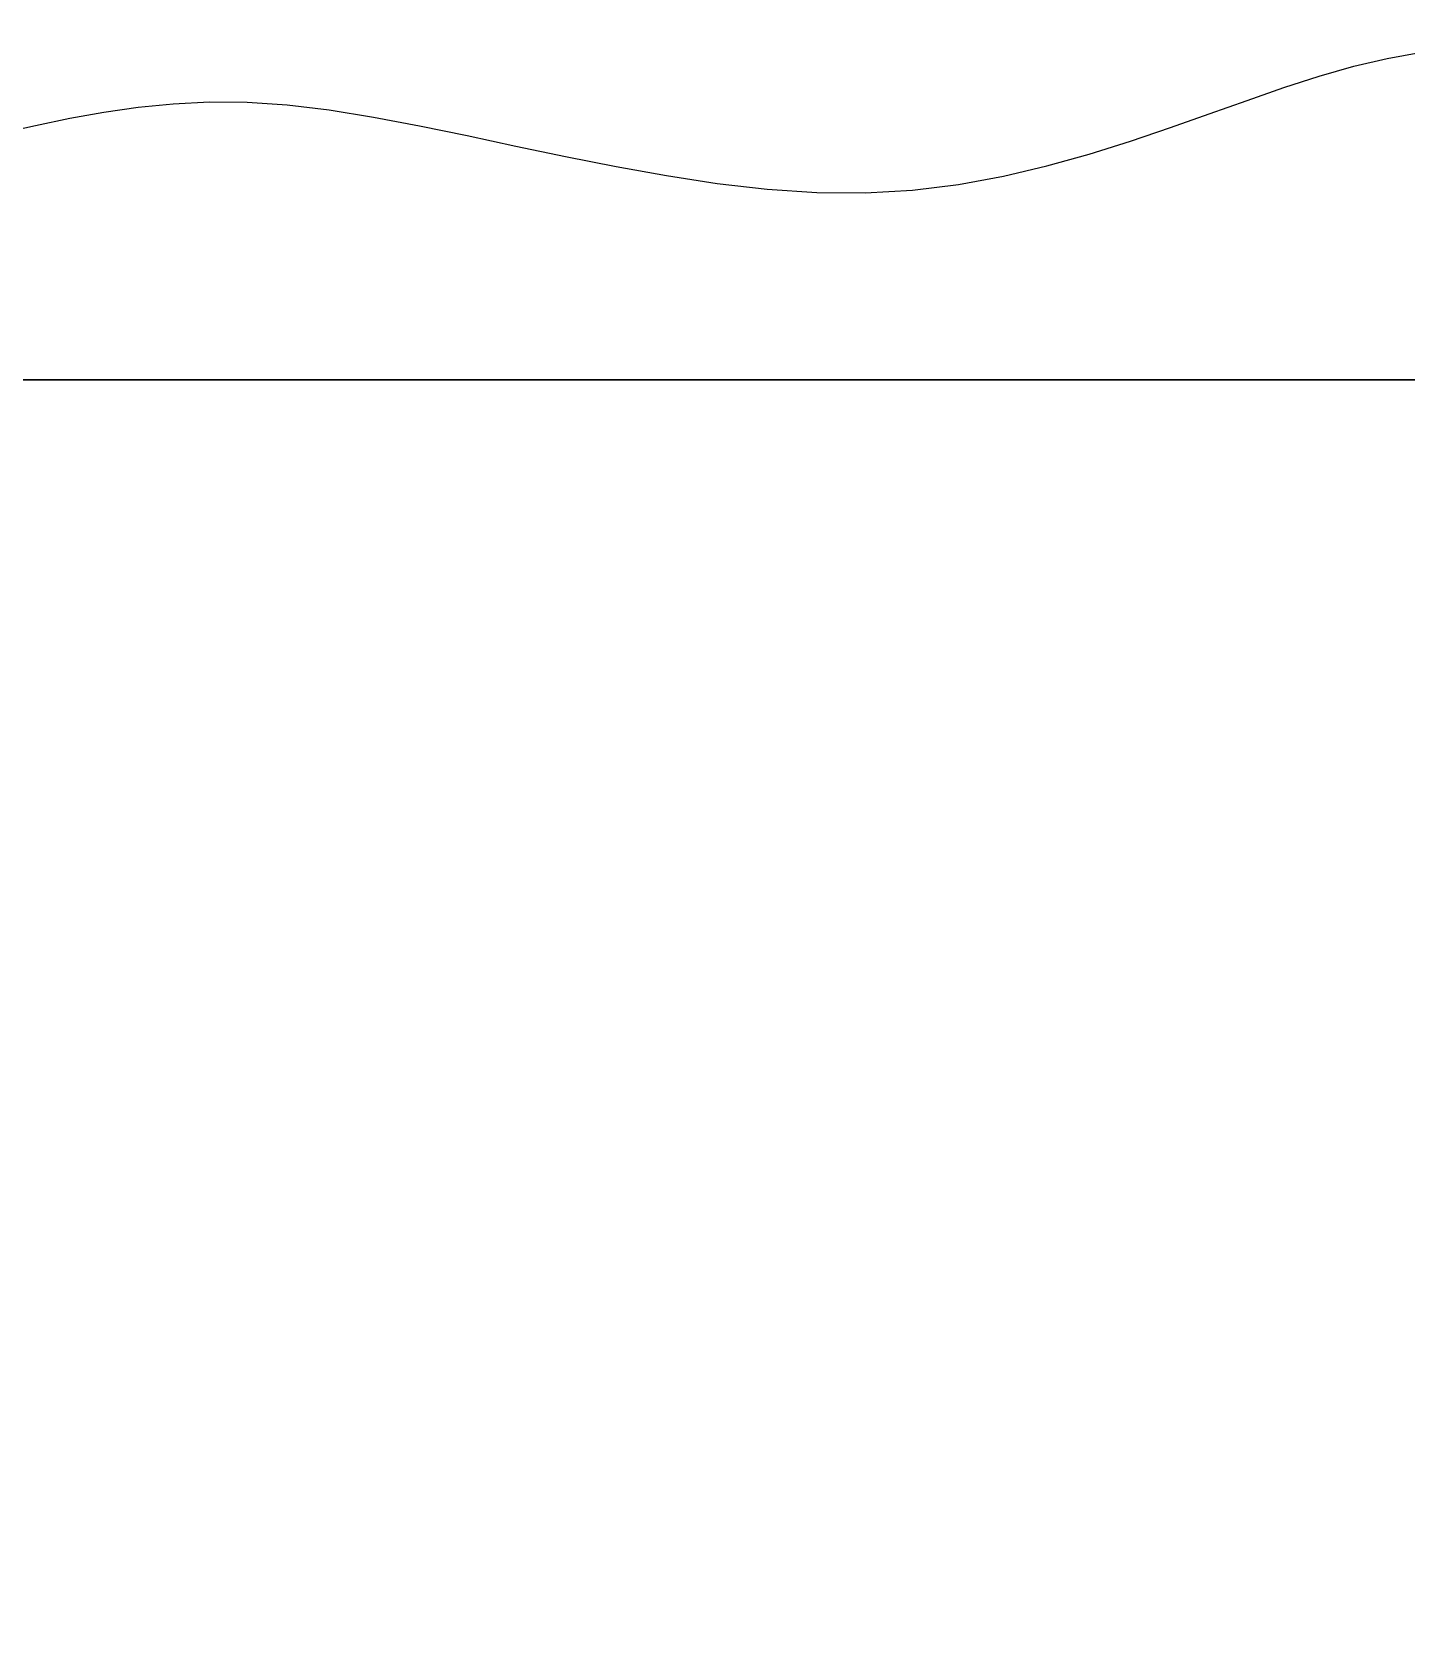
# Model space of a CAD drawing. Extents: x 11992 to 29481, y -6727 to 6811.
# Drawn here: x 24286.5 to 24450.8, y 2645.6 to 2835.7 of the extents above; entities that cross this region are included whole.
import ezdxf

# ---------------------------------------------------------------- set-up
doc = ezdxf.new("R2010")
doc.units = 0
doc.header["$MEASUREMENT"] = 0
doc.layers.get('0').update_dxf_attribs({"color": 8, "linetype": 'CONTINUOUS'})
doc.layers.add('zoylight 5回路', color=4, linetype='CONTINUOUS')

msp = doc.modelspace()

# ---------------------------------------------------------------- linework, layer by layer
for p, q in [((24440.41, 2830.44, -2436.43), (24444.53, 2831.62, -2436.43)), ((24444.53, 2831.62, -2436.43), (24448.54, 2832.56, -2436.43)), ((24448.54, 2832.56, -2436.43), (24452.42, 2833.26, -2436.43)), ((24436.15, 2829.07, -2436.43), (24440.41, 2830.44, -2436.43)), ((24431.77, 2827.54, -2436.43), (24436.15, 2829.07, -2436.43)), ((24291.03, 2825.4, -2436.43), (24295.1, 2826.14, -2436.43)), ((24295.1, 2826.14, -2436.43), (24299.21, 2826.74, -2436.43)), ((24299.21, 2826.74, -2436.43), (24303.4, 2827.15, -2436.43)), ((24303.4, 2827.15, -2436.43), (24307.73, 2827.36, -2436.43)), ((24307.73, 2827.36, -2436.43), (24312.25, 2827.32, -2436.43)), ((24312.25, 2827.32, -2436.43), (24317.01, 2827.01, -2436.43)), ((24317.01, 2827.01, -2436.43), (24322.05, 2826.4, -2436.43)), ((24322.05, 2826.4, -2436.43), (24327.34, 2825.55, -2436.43)), ((24422.61, 2824.29, -2436.43), (24427.26, 2825.93, -2436.43)), ((24427.26, 2825.93, -2436.43), (24431.77, 2827.54, -2436.43)), ((24282.78, 2823.61, -2436.43), (24286.94, 2824.54, -2436.43)), ((24286.94, 2824.54, -2436.43), (24291.03, 2825.4, -2436.43)), ((24327.34, 2825.55, -2436.43), (24332.85, 2824.5, -2436.43)), ((24332.85, 2824.5, -2436.43), (24338.55, 2823.33, -2436.43)), ((24417.83, 2822.66, -2436.43), (24422.61, 2824.29, -2436.43)), ((24338.55, 2823.33, -2436.43), (24344.38, 2822.09, -2436.43)), ((24344.38, 2822.09, -2436.43), (24350.32, 2820.84, -2436.43)), ((24412.91, 2821.12, -2436.43), (24417.83, 2822.66, -2436.43)), ((24350.32, 2820.84, -2436.43), (24356.34, 2819.64, -2436.43)), ((24407.84, 2819.71, -2436.43), (24412.91, 2821.12, -2436.43)), ((24356.34, 2819.64, -2436.43), (24362.38, 2818.55, -2436.43)), ((24362.38, 2818.55, -2436.43), (24368.42, 2817.63, -2436.43)), ((24397.29, 2817.5, -2436.43), (24402.64, 2818.48, -2436.43)), ((24402.64, 2818.48, -2436.43), (24407.84, 2819.71, -2436.43)), ((24368.42, 2817.63, -2436.43), (24374.42, 2816.94, -2436.43)), ((24374.42, 2816.94, -2436.43), (24380.33, 2816.53, -2436.43)), ((24380.33, 2816.53, -2436.43), (24386.13, 2816.48, -2436.43)), ((24386.13, 2816.48, -2436.43), (24391.79, 2816.81, -2436.43)), ((24391.79, 2816.81, -2436.43), (24397.29, 2817.5, -2436.43)), ((24277.03, 2794.16, -2016.64), (24320.73, 2794.16, -2024.63)), ((24286.86, 2794.16, -2229.36), (24284.48, 2794.16, -2228.29)), ((24285.19, 2794.16, -2080.15), (24287.42, 2794.16, -2080.77)), ((24287.67, 2794.16, -2094.53), (24285.47, 2794.16, -2093.98)), ((24288.71, 2794.16, -1532.28), (24286.03, 2794.16, -1531.57)), ((24286.15, 2794.16, -2083.85), (24288.36, 2794.16, -2084.41)), ((24289.24, 2794.16, -2230.41), (24286.86, 2794.16, -2229.36)), ((24287.42, 2794.16, -2080.77), (24289.65, 2794.16, -2081.38)), ((24289.88, 2794.16, -2095.09), (24287.67, 2794.16, -2094.53)), ((24288.36, 2794.16, -2084.41), (24290.58, 2794.16, -2084.97)), ((24291.4, 2794.16, -1532.99), (24288.71, 2794.16, -1532.28)), ((24291.63, 2794.16, -2231.46), (24289.24, 2794.16, -2230.41)), ((24289.65, 2794.16, -2081.38), (24291.89, 2794.16, -2081.99)), ((24292.09, 2794.16, -2095.63), (24289.88, 2794.16, -2095.09)), ((24290.58, 2794.16, -2084.97), (24292.8, 2794.16, -2085.52)), ((24294.11, 2794.16, -1533.68), (24291.4, 2794.16, -1532.99)), ((24294.02, 2794.16, -2232.5), (24291.63, 2794.16, -2231.46)), ((24291.89, 2794.16, -2081.99), (24294.12, 2794.16, -2082.6)), ((24294.29, 2794.16, -2096.18), (24292.09, 2794.16, -2095.63)), ((24292.8, 2794.16, -2085.52), (24295.02, 2794.16, -2086.07)), ((24296.42, 2794.16, -2233.53), (24294.02, 2794.16, -2232.5)), ((24296.83, 2794.16, -1534.37), (24294.11, 2794.16, -1533.68)), ((24294.12, 2794.16, -2082.6), (24296.36, 2794.16, -2083.2)), ((24296.5, 2794.16, -2096.71), (24294.29, 2794.16, -2096.18)), ((24295.02, 2794.16, -2086.07), (24297.24, 2794.16, -2086.62)), ((24296.36, 2794.16, -2083.2), (24298.6, 2794.16, -2083.79)), ((24298.82, 2794.16, -2234.55), (24296.42, 2794.16, -2233.53)), ((24298.71, 2794.16, -2097.25), (24296.5, 2794.16, -2096.71)), ((24299.57, 2794.16, -1535.05), (24296.83, 2794.16, -1534.37)), ((24297.24, 2794.16, -2086.62), (24299.46, 2794.16, -2087.16)), ((24298.6, 2794.16, -2083.79), (24300.83, 2794.16, -2084.38)), ((24300.93, 2794.16, -2097.78), (24298.71, 2794.16, -2097.25)), ((24301.22, 2794.16, -2235.56), (24298.82, 2794.16, -2234.55)), ((24299.46, 2794.16, -2087.16), (24301.68, 2794.16, -2087.69)), ((24302.31, 2794.16, -1535.72), (24299.57, 2794.16, -1535.05)), ((24300.77, 2794.16, -2428.43), (24300.79, 2794.16, -2428.16)), ((24324.11, 2794.16, -2436.23), (24300.77, 2794.16, -2436.23)), ((24300.77, 2794.16, -2436.23), (24347.44, 2794.16, -2436.23)), ((24324.11, 2794.16, -2428.43), (24300.77, 2794.16, -2428.43)), ((24300.77, 2794.16, -2428.43), (24347.44, 2794.16, -2428.43)), ((24300.77, 2794.16, -2436.23), (24300.77, 2794.16, -2428.43)), ((24300.79, 2794.16, -2428.16), (24300.84, 2794.16, -2427.9)), ((24300.83, 2794.16, -2084.38), (24303.07, 2794.16, -2084.97)), ((24300.84, 2794.16, -2427.9), (24300.92, 2794.16, -2427.65)), ((24300.92, 2794.16, -2427.65), (24301.04, 2794.16, -2427.42)), ((24303.14, 2794.16, -2098.3), (24300.93, 2794.16, -2097.78)), ((24300.97, 2794.16, -2436.43), (24580.77, 2794.16, -2436.43)), ((24301.04, 2794.16, -2427.42), (24301.18, 2794.16, -2427.21)), ((24301.18, 2794.16, -2427.21), (24301.35, 2794.16, -2427.02)), ((24303.63, 2794.16, -2236.55), (24301.22, 2794.16, -2235.56)), ((24301.35, 2794.16, -2427.02), (24301.54, 2794.16, -2426.85)), ((24301.54, 2794.16, -2426.85), (24301.76, 2794.16, -2426.7)), ((24301.68, 2794.16, -2087.69), (24303.91, 2794.16, -2088.22)), ((24301.76, 2794.16, -2426.7), (24301.99, 2794.16, -2426.59)), ((24301.99, 2794.16, -2426.59), (24302.23, 2794.16, -2426.5)), ((24302.23, 2794.16, -2426.5), (24302.49, 2794.16, -2426.45)), ((24305.08, 2794.16, -1536.39), (24302.31, 2794.16, -1535.72)), ((24302.49, 2794.16, -2426.45), (24302.77, 2794.16, -2426.43)), ((24325.94, 2794.16, -2426.43), (24302.77, 2794.16, -2426.43)), ((24302.77, 2794.16, -2426.43), (24349.1, 2794.16, -2426.43)), ((24302.77, 2794.16, -2426.43), (24320.29, 2794.16, -2426.35)), ((24302.77, 2794.16, -2426.43), (24304.97, 2794.16, -2426.43)), ((24303.07, 2794.16, -2084.97), (24305.31, 2794.16, -2085.55)), ((24305.35, 2794.16, -2098.82), (24303.14, 2794.16, -2098.3)), ((24306.04, 2794.16, -2237.54), (24303.63, 2794.16, -2236.55)), ((24303.91, 2794.16, -2088.22), (24306.13, 2794.16, -2088.75)), ((24307.85, 2794.16, -1537.04), (24305.08, 2794.16, -1536.39)), ((24305.31, 2794.16, -2085.55), (24307.56, 2794.16, -2086.13)), ((24307.57, 2794.16, -2099.34), (24305.35, 2794.16, -2098.82)), ((24308.46, 2794.16, -2238.52), (24306.04, 2794.16, -2237.54)), ((24306.13, 2794.16, -2088.75), (24308.36, 2794.16, -2089.27)), ((24307.56, 2794.16, -2086.13), (24309.81, 2794.16, -2086.7)), ((24309.78, 2794.16, -2099.85), (24307.57, 2794.16, -2099.34)), ((24310.64, 2794.16, -1537.69), (24307.85, 2794.16, -1537.04)), ((24308.36, 2794.16, -2089.27), (24310.59, 2794.16, -2089.79)), ((24310.87, 2794.16, -2239.5), (24308.46, 2794.16, -2238.52)), ((24312, 2794.16, -2100.35), (24309.78, 2794.16, -2099.85)), ((24309.81, 2794.16, -2086.7), (24312.06, 2794.16, -2087.26)), ((24310.59, 2794.16, -2089.79), (24312.82, 2794.16, -2090.3)), ((24313.44, 2794.16, -1538.33), (24310.64, 2794.16, -1537.69)), ((24313.3, 2794.16, -2240.46), (24310.87, 2794.16, -2239.5)), ((24314.22, 2794.16, -2100.85), (24312, 2794.16, -2100.35)), ((24312.06, 2794.16, -2087.26), (24314.31, 2794.16, -2087.82)), ((24312.82, 2794.16, -2090.3), (24315.05, 2794.16, -2090.81)), ((24315.72, 2794.16, -2241.41), (24313.3, 2794.16, -2240.46)), ((24316.25, 2794.16, -1538.96), (24313.44, 2794.16, -1538.33)), ((24316.43, 2794.16, -2101.35), (24314.22, 2794.16, -2100.85)), ((24314.31, 2794.16, -2087.82), (24316.56, 2794.16, -2088.38)), ((24315.05, 2794.16, -2090.81), (24317.28, 2794.16, -2091.31)), ((24318.16, 2794.16, -2242.35), (24315.72, 2794.16, -2241.41)), ((24319.07, 2794.16, -1539.58), (24316.25, 2794.16, -1538.96)), ((24318.65, 2794.16, -2101.84), (24316.43, 2794.16, -2101.35)), ((24316.56, 2794.16, -2088.38), (24318.81, 2794.16, -2088.93)), ((24317.28, 2794.16, -2091.31), (24319.51, 2794.16, -2091.8)), ((24320.59, 2794.16, -2243.28), (24318.16, 2794.16, -2242.35)), ((24320.88, 2794.16, -2102.33), (24318.65, 2794.16, -2101.84)), ((24318.81, 2794.16, -2088.93), (24321.06, 2794.16, -2089.47)), ((24321.91, 2794.16, -1540.19), (24319.07, 2794.16, -1539.58)), ((24319.51, 2794.16, -2091.8), (24321.74, 2794.16, -2092.3)), ((24320.29, 2794.16, -2426.35), (24337.48, 2794.16, -2426.11)), ((24322.9, 2794.16, -2244.16), (24320.59, 2794.16, -2243.28)), ((24320.73, 2794.16, -2024.63), (24349.68, 2794.16, -2029.18)), ((24323.1, 2794.16, -2102.81), (24320.88, 2794.16, -2102.33)), ((24321.06, 2794.16, -2089.47), (24323.32, 2794.16, -2090.01)), ((24321.74, 2794.16, -2092.3), (24323.97, 2794.16, -2092.78)), ((24324.75, 2794.16, -1540.8), (24321.91, 2794.16, -1540.19)), ((24325.22, 2794.16, -2245.03), (24322.9, 2794.16, -2244.16)), ((24325.32, 2794.16, -2103.29), (24323.1, 2794.16, -2102.81)), ((24323.32, 2794.16, -2090.01), (24325.57, 2794.16, -2090.55)), ((24323.97, 2794.16, -2092.78), (24326.21, 2794.16, -2093.27)), ((24347.44, 2794.16, -2436.23), (24324.11, 2794.16, -2436.23)), ((24347.44, 2794.16, -2428.43), (24324.11, 2794.16, -2428.43)), ((24327.61, 2794.16, -1541.4), (24324.75, 2794.16, -1540.8)), ((24327.54, 2794.16, -2245.89), (24325.22, 2794.16, -2245.03)), ((24327.55, 2794.16, -2103.76), (24325.32, 2794.16, -2103.29)), ((24325.57, 2794.16, -2090.55), (24327.83, 2794.16, -2091.08)), ((24349.1, 2794.16, -2426.43), (24325.94, 2794.16, -2426.43)), ((24326.21, 2794.16, -2093.27), (24328.44, 2794.16, -2093.74)), ((24329.87, 2794.16, -2246.75), (24327.54, 2794.16, -2245.89)), ((24329.77, 2794.16, -2104.23), (24327.55, 2794.16, -2103.76)), ((24330.48, 2794.16, -1541.99), (24327.61, 2794.16, -1541.4)), ((24327.83, 2794.16, -2091.08), (24330.09, 2794.16, -2091.6)), ((24328.44, 2794.16, -2093.74), (24330.68, 2794.16, -2094.22)), ((24332, 2794.16, -2104.69), (24329.77, 2794.16, -2104.23)), ((24332.19, 2794.16, -2247.59), (24329.87, 2794.16, -2246.75)), ((24330.09, 2794.16, -2091.6), (24332.35, 2794.16, -2092.12)), ((24333.36, 2794.16, -1542.57), (24330.48, 2794.16, -1541.99)), ((24330.68, 2794.16, -2094.22), (24332.92, 2794.16, -2094.68)), ((24334.23, 2794.16, -2105.15), (24332, 2794.16, -2104.69)), ((24334.52, 2794.16, -2248.43), (24332.19, 2794.16, -2247.59)), ((24332.35, 2794.16, -2092.12), (24334.61, 2794.16, -2092.63)), ((24332.92, 2794.16, -2094.68), (24335.16, 2794.16, -2095.14)), ((24336.25, 2794.16, -1543.14), (24333.36, 2794.16, -1542.57)), ((24336.46, 2794.16, -2105.6), (24334.23, 2794.16, -2105.15)), ((24336.86, 2794.16, -2249.26), (24334.52, 2794.16, -2248.43)), ((24334.61, 2794.16, -2092.63), (24336.87, 2794.16, -2093.14)), ((24335.16, 2794.16, -2095.14), (24337.4, 2794.16, -2095.6)), ((24339.15, 2794.16, -1543.71), (24336.25, 2794.16, -1543.14)), ((24338.69, 2794.16, -2106.04), (24336.46, 2794.16, -2105.6)), ((24339.19, 2794.16, -2250.08), (24336.86, 2794.16, -2249.26)), ((24336.87, 2794.16, -2093.14), (24339.14, 2794.16, -2093.64)), ((24337.4, 2794.16, -2095.6), (24339.64, 2794.16, -2096.05)), ((24337.48, 2794.16, -2426.11), (24354.32, 2794.16, -2425.68)), ((24340.92, 2794.16, -2106.49), (24338.69, 2794.16, -2106.04)), ((24339.14, 2794.16, -2093.64), (24341.41, 2794.16, -2094.14)), ((24342.07, 2794.16, -1544.26), (24339.15, 2794.16, -1543.71)), ((24341.53, 2794.16, -2250.89), (24339.19, 2794.16, -2250.08)), ((24339.64, 2794.16, -2096.05), (24341.89, 2794.16, -2096.5)), ((24343.15, 2794.16, -2106.92), (24340.92, 2794.16, -2106.49)), ((24341.41, 2794.16, -2094.14), (24343.67, 2794.16, -2094.63)), ((24343.87, 2794.16, -2251.69), (24341.53, 2794.16, -2250.89)), ((24341.89, 2794.16, -2096.5), (24344.13, 2794.16, -2096.94)), ((24344.99, 2794.16, -1544.81), (24342.07, 2794.16, -1544.26)), ((24345.38, 2794.16, -2107.35), (24343.15, 2794.16, -2106.92)), ((24343.67, 2794.16, -2094.63), (24345.94, 2794.16, -2095.11)), ((24346.22, 2794.16, -2252.49), (24343.87, 2794.16, -2251.69)), ((24344.13, 2794.16, -2096.94), (24346.37, 2794.16, -2097.38)), ((24347.92, 2794.16, -1545.35), (24344.99, 2794.16, -1544.81)), ((24347.62, 2794.16, -2107.78), (24345.38, 2794.16, -2107.35)), ((24345.94, 2794.16, -2095.11), (24348.21, 2794.16, -2095.59)), ((24348.56, 2794.16, -2253.28), (24346.22, 2794.16, -2252.49)), ((24346.37, 2794.16, -2097.38), (24348.62, 2794.16, -2097.81)), ((24370.77, 2794.16, -2436.23), (24347.44, 2794.16, -2436.23)), ((24347.44, 2794.16, -2436.23), (24394.11, 2794.16, -2436.23)), ((24370.77, 2794.16, -2428.43), (24347.44, 2794.16, -2428.43)), ((24347.44, 2794.16, -2428.43), (24394.11, 2794.16, -2428.43)), ((24349.85, 2794.16, -2108.2), (24347.62, 2794.16, -2107.78)), ((24350.86, 2794.16, -1545.89), (24347.92, 2794.16, -1545.35)), ((24348.21, 2794.16, -2095.59), (24350.48, 2794.16, -2096.06)), ((24348.69, 2794.16, -2253.32), (24348.56, 2794.16, -2253.28)), ((24348.62, 2794.16, -2097.81), (24350.87, 2794.16, -2098.23)), ((24348.81, 2794.16, -2253.36), (24348.69, 2794.16, -2253.32)), ((24348.94, 2794.16, -2253.4), (24348.81, 2794.16, -2253.36)), ((24349.06, 2794.16, -2253.44), (24348.94, 2794.16, -2253.4)), ((24349.19, 2794.16, -2253.49), (24349.06, 2794.16, -2253.44)), ((24372.27, 2794.16, -2426.43), (24349.1, 2794.16, -2426.43)), ((24349.1, 2794.16, -2426.43), (24395.44, 2794.16, -2426.43)), ((24349.31, 2794.16, -2253.53), (24349.19, 2794.16, -2253.49)), ((24349.44, 2794.16, -2253.57), (24349.31, 2794.16, -2253.53)), ((24349.56, 2794.16, -2253.61), (24349.44, 2794.16, -2253.57)), ((24349.69, 2794.16, -2253.65), (24349.56, 2794.16, -2253.61)), ((24349.68, 2794.16, -2029.18), (24388.12, 2794.16, -2034.35)), ((24349.81, 2794.16, -2253.69), (24349.69, 2794.16, -2253.65)), ((24349.94, 2794.16, -2253.73), (24349.81, 2794.16, -2253.69)), ((24352.09, 2794.16, -2108.62), (24349.85, 2794.16, -2108.2)), ((24350.06, 2794.16, -2253.78), (24349.94, 2794.16, -2253.73)), ((24352.54, 2794.16, -2254.59), (24350.06, 2794.16, -2253.78)), ((24350.48, 2794.16, -2096.06), (24352.75, 2794.16, -2096.53)), ((24353.81, 2794.16, -1546.41), (24350.86, 2794.16, -1545.89)), ((24350.87, 2794.16, -2098.23), (24353.11, 2794.16, -2098.65)), ((24354.32, 2794.16, -2109.03), (24352.09, 2794.16, -2108.62)), ((24355.02, 2794.16, -2255.4), (24352.54, 2794.16, -2254.59)), ((24352.75, 2794.16, -2096.53), (24355.02, 2794.16, -2096.99)), ((24353.11, 2794.16, -2098.65), (24355.36, 2794.16, -2099.07)), ((24356.77, 2794.16, -1546.93), (24353.81, 2794.16, -1546.41)), ((24354.32, 2794.16, -2425.68), (24370.76, 2794.16, -2425)), ((24356.56, 2794.16, -2109.43), (24354.32, 2794.16, -2109.03)), ((24355.02, 2794.16, -2096.99), (24357.3, 2794.16, -2097.45)), ((24357.5, 2794.16, -2256.2), (24355.02, 2794.16, -2255.4)), ((24355.36, 2794.16, -2099.07), (24357.61, 2794.16, -2099.48)), ((24358.8, 2794.16, -2109.83), (24356.56, 2794.16, -2109.43)), ((24359.74, 2794.16, -1547.44), (24356.77, 2794.16, -1546.93)), ((24357.3, 2794.16, -2097.45), (24359.57, 2794.16, -2097.9)), ((24359.98, 2794.16, -2256.99), (24357.5, 2794.16, -2256.2)), ((24357.61, 2794.16, -2099.48), (24359.86, 2794.16, -2099.88)), ((24361.04, 2794.16, -2110.23), (24358.8, 2794.16, -2109.83)), ((24359.57, 2794.16, -2097.9), (24361.85, 2794.16, -2098.34)), ((24362.72, 2794.16, -1547.94), (24359.74, 2794.16, -1547.44)), ((24359.86, 2794.16, -2099.88), (24362.11, 2794.16, -2100.28)), ((24362.47, 2794.16, -2257.77), (24359.98, 2794.16, -2256.99)), ((24363.28, 2794.16, -2110.62), (24361.04, 2794.16, -2110.23)), ((24361.85, 2794.16, -2098.34), (24364.13, 2794.16, -2098.78)), ((24362.11, 2794.16, -2100.28), (24364.36, 2794.16, -2100.67)), ((24364.96, 2794.16, -2258.54), (24362.47, 2794.16, -2257.77)), ((24365.7, 2794.16, -1548.43), (24362.72, 2794.16, -1547.94)), ((24365.52, 2794.16, -2111), (24363.28, 2794.16, -2110.62)), ((24364.13, 2794.16, -2098.78), (24366.41, 2794.16, -2099.21)), ((24364.36, 2794.16, -2100.67), (24366.62, 2794.16, -2101.06)), ((24367.45, 2794.16, -2259.31), (24364.96, 2794.16, -2258.54)), ((24367.76, 2794.16, -2111.38), (24365.52, 2794.16, -2111)), ((24368.7, 2794.16, -1548.92), (24365.7, 2794.16, -1548.43)), ((24366.41, 2794.16, -2099.21), (24368.69, 2794.16, -2099.64)), ((24366.62, 2794.16, -2101.06), (24368.87, 2794.16, -2101.44)), ((24369.94, 2794.16, -2260.06), (24367.45, 2794.16, -2259.31)), ((24370, 2794.16, -2111.75), (24367.76, 2794.16, -2111.38)), ((24368.69, 2794.16, -2099.64), (24370.97, 2794.16, -2100.06)), ((24371.7, 2794.16, -1549.4), (24368.7, 2794.16, -1548.92)), ((24368.87, 2794.16, -2101.44), (24371.13, 2794.16, -2101.82)), ((24372.44, 2794.16, -2260.81), (24369.94, 2794.16, -2260.06)), ((24372.25, 2794.16, -2112.12), (24370, 2794.16, -2111.75)), ((24370.76, 2794.16, -2425), (24386.76, 2794.16, -2424.03)), ((24394.1, 2794.16, -2436.23), (24370.77, 2794.16, -2436.23)), ((24394.1, 2794.16, -2428.43), (24370.77, 2794.16, -2428.43)), ((24370.97, 2794.16, -2100.06), (24373.25, 2794.16, -2100.48)), ((24371.13, 2794.16, -2101.82), (24373.38, 2794.16, -2102.19)), ((24374.71, 2794.16, -1549.87), (24371.7, 2794.16, -1549.4)), ((24374.49, 2794.16, -2112.48), (24372.25, 2794.16, -2112.12)), ((24395.44, 2794.16, -2426.43), (24372.27, 2794.16, -2426.43)), ((24374.94, 2794.16, -2261.55), (24372.44, 2794.16, -2260.81)), ((24373.25, 2794.16, -2100.48), (24375.53, 2794.16, -2100.88)), ((24373.38, 2794.16, -2102.19), (24375.64, 2794.16, -2102.56)), ((24376.74, 2794.16, -2112.84), (24374.49, 2794.16, -2112.48)), ((24377.73, 2794.16, -1550.33), (24374.71, 2794.16, -1549.87)), ((24377.44, 2794.16, -2262.28), (24374.94, 2794.16, -2261.55)), ((24375.53, 2794.16, -2100.88), (24377.82, 2794.16, -2101.29)), ((24375.64, 2794.16, -2102.56), (24377.9, 2794.16, -2102.92)), ((24378.99, 2794.16, -2113.19), (24376.74, 2794.16, -2112.84)), ((24379.95, 2794.16, -2263), (24377.44, 2794.16, -2262.28)), ((24380.75, 2794.16, -1550.78), (24377.73, 2794.16, -1550.33)), ((24377.82, 2794.16, -2101.29), (24380.1, 2794.16, -2101.68)), ((24377.9, 2794.16, -2102.92), (24380.16, 2794.16, -2103.27)), ((24381.24, 2794.16, -2113.54), (24378.99, 2794.16, -2113.19)), ((24382.46, 2794.16, -2263.72), (24379.95, 2794.16, -2263)), ((24380.1, 2794.16, -2101.68), (24382.39, 2794.16, -2102.08)), ((24380.16, 2794.16, -2103.27), (24382.42, 2794.16, -2103.62)), ((24383.79, 2794.16, -1551.23), (24380.75, 2794.16, -1550.78)), ((24383.48, 2794.16, -2113.88), (24381.24, 2794.16, -2113.54)), ((24382.39, 2794.16, -2102.08), (24384.67, 2794.16, -2102.46)), ((24382.42, 2794.16, -2103.62), (24384.68, 2794.16, -2103.97)), ((24384.97, 2794.16, -2264.42), (24382.46, 2794.16, -2263.72)), ((24385.73, 2794.16, -2114.22), (24383.48, 2794.16, -2113.88)), ((24386.83, 2794.16, -1551.67), (24383.79, 2794.16, -1551.23)), ((24384.67, 2794.16, -2102.46), (24386.96, 2794.16, -2102.84)), ((24384.68, 2794.16, -2103.97), (24386.95, 2794.16, -2104.3)), ((24387.49, 2794.16, -2265.12), (24384.97, 2794.16, -2264.42)), ((24387.98, 2794.16, -2114.55), (24385.73, 2794.16, -2114.22)), ((24386.76, 2794.16, -2424.03), (24402.3, 2794.16, -2422.75)), ((24389.88, 2794.16, -1552.1), (24386.83, 2794.16, -1551.67)), ((24386.95, 2794.16, -2104.3), (24389.21, 2794.16, -2104.64)), ((24386.96, 2794.16, -2102.84), (24389.25, 2794.16, -2103.21)), ((24390, 2794.16, -2265.81), (24387.49, 2794.16, -2265.12)), ((24390.24, 2794.16, -2114.87), (24387.98, 2794.16, -2114.55)), ((24388.12, 2794.16, -2034.35), (24426.55, 2794.16, -2038.55)), ((24389.21, 2794.16, -2104.64), (24391.47, 2794.16, -2104.97)), ((24389.25, 2794.16, -2103.21), (24391.54, 2794.16, -2103.58)), ((24392.93, 2794.16, -1552.52), (24389.88, 2794.16, -1552.1)), ((24392.52, 2794.16, -2266.49), (24390, 2794.16, -2265.81)), ((24392.49, 2794.16, -2115.19), (24390.24, 2794.16, -2114.87)), ((24391.34, 2794.16, -2040.89), (24395.57, 2794.16, -2046.55)), ((24391.47, 2794.16, -2104.97), (24393.73, 2794.16, -2105.29)), ((24391.54, 2794.16, -2103.58), (24393.83, 2794.16, -2103.94)), ((24394.74, 2794.16, -2115.51), (24392.49, 2794.16, -2115.19)), ((24395.04, 2794.16, -2267.16), (24392.52, 2794.16, -2266.49)), ((24396, 2794.16, -1552.94), (24392.93, 2794.16, -1552.52)), ((24393.73, 2794.16, -2105.29), (24396, 2794.16, -2105.6)), ((24393.83, 2794.16, -2103.94), (24396.12, 2794.16, -2104.3)), ((24417.44, 2794.16, -2436.23), (24394.1, 2794.16, -2436.23)), ((24417.44, 2794.16, -2428.43), (24394.1, 2794.16, -2428.43)), ((24394.11, 2794.16, -2436.23), (24440.77, 2794.16, -2436.23)), ((24394.11, 2794.16, -2428.43), (24440.77, 2794.16, -2428.43)), ((24396.99, 2794.16, -2115.82), (24394.74, 2794.16, -2115.51)), ((24397.57, 2794.16, -2267.83), (24395.04, 2794.16, -2267.16)), ((24418.6, 2794.16, -2426.43), (24395.44, 2794.16, -2426.43)), ((24395.44, 2794.16, -2426.43), (24441.77, 2794.16, -2426.43)), ((24395.57, 2794.16, -2046.55), (24399.6, 2794.16, -2052.01)), ((24399.06, 2794.16, -1553.35), (24396, 2794.16, -1552.94)), ((24396, 2794.16, -2105.6), (24398.26, 2794.16, -2105.92)), ((24396.12, 2794.16, -2104.3), (24398.41, 2794.16, -2104.65)), ((24399.24, 2794.16, -2116.12), (24396.99, 2794.16, -2115.82)), ((24400.09, 2794.16, -2268.48), (24397.57, 2794.16, -2267.83)), ((24398.26, 2794.16, -2105.92), (24400.53, 2794.16, -2106.22)), ((24398.41, 2794.16, -2104.65), (24400.71, 2794.16, -2104.99)), ((24402.14, 2794.16, -1553.75), (24399.06, 2794.16, -1553.35)), ((24401.5, 2794.16, -2116.42), (24399.24, 2794.16, -2116.12)), ((24399.6, 2794.16, -2052.01), (24403.45, 2794.16, -2057.27)), ((24402.62, 2794.16, -2269.13), (24400.09, 2794.16, -2268.48)), ((24400.53, 2794.16, -2106.22), (24402.79, 2794.16, -2106.52)), ((24400.71, 2794.16, -2104.99), (24403, 2794.16, -2105.33)), ((24403.75, 2794.16, -2116.71), (24401.5, 2794.16, -2116.42)), ((24405.22, 2794.16, -1554.14), (24402.14, 2794.16, -1553.75)), ((24402.3, 2794.16, -2422.75), (24417.33, 2794.16, -2421.09)), ((24405.15, 2794.16, -2269.77), (24402.62, 2794.16, -2269.13)), ((24402.79, 2794.16, -2106.52), (24405.06, 2794.16, -2106.82)), ((24403, 2794.16, -2105.33), (24405.29, 2794.16, -2105.66)), ((24403.45, 2794.16, -2057.27), (24407.1, 2794.16, -2062.33)), ((24406.01, 2794.16, -2117), (24403.75, 2794.16, -2116.71)), ((24405.06, 2794.16, -2106.82), (24407.33, 2794.16, -2107.11)), ((24407.68, 2794.16, -2270.4), (24405.15, 2794.16, -2269.77)), ((24408.31, 2794.16, -1554.52), (24405.22, 2794.16, -1554.14)), ((24405.29, 2794.16, -2105.66), (24407.59, 2794.16, -2105.98)), ((24408.27, 2794.16, -2117.28), (24406.01, 2794.16, -2117)), ((24407.1, 2794.16, -2062.33), (24410.56, 2794.16, -2067.19)), ((24407.33, 2794.16, -2107.11), (24409.6, 2794.16, -2107.39)), ((24407.59, 2794.16, -2105.98), (24409.88, 2794.16, -2106.3)), ((24410.22, 2794.16, -2271.02), (24407.68, 2794.16, -2270.4)), ((24410.52, 2794.16, -2117.56), (24408.27, 2794.16, -2117.28)), ((24411.4, 2794.16, -1554.9), (24408.31, 2794.16, -1554.52)), ((24409.6, 2794.16, -2107.39), (24411.87, 2794.16, -2107.67)), ((24409.88, 2794.16, -2106.3), (24412.18, 2794.16, -2106.62)), ((24412.76, 2794.16, -2271.63), (24410.22, 2794.16, -2271.02)), ((24412.78, 2794.16, -2117.83), (24410.52, 2794.16, -2117.56)), ((24410.56, 2794.16, -2067.19), (24413.83, 2794.16, -2071.84)), ((24414.51, 2794.16, -1555.27), (24411.4, 2794.16, -1554.9)), ((24411.87, 2794.16, -2107.67), (24414.14, 2794.16, -2107.94)), ((24412.18, 2794.16, -2106.62), (24414.48, 2794.16, -2106.93)), ((24415.3, 2794.16, -2272.24), (24412.76, 2794.16, -2271.63)), ((24415.04, 2794.16, -2118.1), (24412.78, 2794.16, -2117.83)), ((24413.83, 2794.16, -2071.84), (24416.91, 2794.16, -2076.3)), ((24414.14, 2794.16, -2107.94), (24416.41, 2794.16, -2108.21)), ((24414.48, 2794.16, -2106.93), (24416.78, 2794.16, -2107.23)), ((24417.61, 2794.16, -1555.63), (24414.51, 2794.16, -1555.27)), ((24417.3, 2794.16, -2118.36), (24415.04, 2794.16, -2118.1)), ((24417.84, 2794.16, -2272.83), (24415.3, 2794.16, -2272.24)), ((24416.41, 2794.16, -2108.21), (24418.68, 2794.16, -2108.48)), ((24416.78, 2794.16, -2107.23), (24419.08, 2794.16, -2107.52)), ((24416.91, 2794.16, -2076.3), (24419.79, 2794.16, -2080.55)), ((24419.56, 2794.16, -2118.62), (24417.3, 2794.16, -2118.36)), ((24417.33, 2794.16, -2421.09), (24431.81, 2794.16, -2419.03)), ((24440.77, 2794.16, -2436.23), (24417.44, 2794.16, -2436.23)), ((24440.77, 2794.16, -2428.43), (24417.44, 2794.16, -2428.43)), ((24420.72, 2794.16, -1555.99), (24417.61, 2794.16, -1555.63)), ((24420.38, 2794.16, -2273.42), (24417.84, 2794.16, -2272.83)), ((24441.77, 2794.16, -2426.43), (24418.6, 2794.16, -2426.43)), ((24418.68, 2794.16, -2108.48), (24420.95, 2794.16, -2108.73)), ((24419.08, 2794.16, -2107.52), (24421.38, 2794.16, -2107.81)), ((24421.82, 2794.16, -2118.87), (24419.56, 2794.16, -2118.62)), ((24419.79, 2794.16, -2080.55), (24422.49, 2794.16, -2084.6)), ((24422.93, 2794.16, -2274), (24420.38, 2794.16, -2273.42)), ((24423.84, 2794.16, -1556.34), (24420.72, 2794.16, -1555.99)), ((24420.95, 2794.16, -2108.73), (24423.23, 2794.16, -2108.99)), ((24421.38, 2794.16, -2107.81), (24423.67, 2794.16, -2108.1)), ((24424.08, 2794.16, -2119.12), (24421.82, 2794.16, -2118.87)), ((24422.49, 2794.16, -2084.6), (24424.99, 2794.16, -2088.45)), ((24425.48, 2794.16, -2274.57), (24422.93, 2794.16, -2274)), ((24423.23, 2794.16, -2108.99), (24425.5, 2794.16, -2109.23)), ((24423.67, 2794.16, -2108.1), (24425.97, 2794.16, -2108.38)), ((24426.96, 2794.16, -1556.68), (24423.84, 2794.16, -1556.34)), ((24426.34, 2794.16, -2119.36), (24424.08, 2794.16, -2119.12)), ((24424.99, 2794.16, -2088.45), (24427.31, 2794.16, -2092.1)), ((24428.03, 2794.16, -2275.13), (24425.48, 2794.16, -2274.57)), ((24425.5, 2794.16, -2109.23), (24427.77, 2794.16, -2109.48)), ((24425.97, 2794.16, -2108.38), (24428.27, 2794.16, -2108.65)), ((24428.6, 2794.16, -2119.6), (24426.34, 2794.16, -2119.36)), ((24426.55, 2794.16, -2038.55), (24481.24, 2794.16, -2042.9)), ((24430.09, 2794.16, -1557.01), (24426.96, 2794.16, -1556.68)), ((24427.31, 2794.16, -2092.1), (24429.43, 2794.16, -2095.55)), ((24427.77, 2794.16, -2109.48), (24430.05, 2794.16, -2109.71)), ((24430.58, 2794.16, -2275.69), (24428.03, 2794.16, -2275.13)), ((24428.27, 2794.16, -2108.65), (24430.57, 2794.16, -2108.92)), ((24430.87, 2794.16, -2119.83), (24428.6, 2794.16, -2119.6)), ((24430.05, 2794.16, -2109.71), (24432.32, 2794.16, -2109.94)), ((24433.23, 2794.16, -1557.34), (24430.09, 2794.16, -1557.01)), ((24430.57, 2794.16, -2108.92), (24432.88, 2794.16, -2109.18)), ((24433.13, 2794.16, -2276.23), (24430.58, 2794.16, -2275.69)), ((24433.13, 2794.16, -2120.06), (24430.87, 2794.16, -2119.83)), ((24431.81, 2794.16, -2419.03), (24445.7, 2794.16, -2416.51)), ((24432.32, 2794.16, -2109.94), (24434.6, 2794.16, -2110.17)), ((24432.88, 2794.16, -2109.18), (24435.18, 2794.16, -2109.43)), ((24435.39, 2794.16, -2120.28), (24433.13, 2794.16, -2120.06)), ((24435.69, 2794.16, -2276.77), (24433.13, 2794.16, -2276.23)), ((24436.36, 2794.16, -1557.65), (24433.23, 2794.16, -1557.34)), ((24434.6, 2794.16, -2110.17), (24436.88, 2794.16, -2110.39)), ((24435.18, 2794.16, -2109.43), (24437.48, 2794.16, -2109.68)), ((24437.66, 2794.16, -2120.49), (24435.39, 2794.16, -2120.28)), ((24438.25, 2794.16, -2277.29), (24435.69, 2794.16, -2276.77)), ((24439.51, 2794.16, -1557.97), (24436.36, 2794.16, -1557.65)), ((24436.88, 2794.16, -2110.39), (24439.15, 2794.16, -2110.61)), ((24437.48, 2794.16, -2109.68), (24439.78, 2794.16, -2109.93)), ((24439.92, 2794.16, -2120.71), (24437.66, 2794.16, -2120.49)), ((24440.8, 2794.16, -2277.81), (24438.25, 2794.16, -2277.29)), ((24439.15, 2794.16, -2110.61), (24441.43, 2794.16, -2110.82)), ((24442.65, 2794.16, -1558.27), (24439.51, 2794.16, -1557.97)), ((24439.78, 2794.16, -2109.93), (24442.08, 2794.16, -2110.17)), ((24442.19, 2794.16, -2120.91), (24439.92, 2794.16, -2120.71)), ((24440.41, 2794.16, -2069.73), (24440.35, 2794.16, -2072.86)), ((24440.35, 2794.16, -2072.86), (24440.36, 2794.16, -2076.44)), ((24440.36, 2794.16, -2076.44), (24440.44, 2794.16, -2080.35)), ((24440.55, 2794.16, -2067.16), (24440.41, 2794.16, -2069.73)), ((24440.44, 2794.16, -2080.35), (24440.58, 2794.16, -2084.51)), ((24440.77, 2794.16, -2065.23), (24440.55, 2794.16, -2067.16)), ((24440.58, 2794.16, -2084.51), (24440.79, 2794.16, -2088.8)), ((24441.08, 2794.16, -2064.05), (24440.77, 2794.16, -2065.23)), ((24464.1, 2794.16, -2436.23), (24440.77, 2794.16, -2436.23)), ((24440.77, 2794.16, -2436.23), (24487.44, 2794.16, -2436.23)), ((24464.1, 2794.16, -2428.43), (24440.77, 2794.16, -2428.43)), ((24440.77, 2794.16, -2428.43), (24487.44, 2794.16, -2428.43)), ((24440.79, 2794.16, -2088.8), (24441.05, 2794.16, -2093.13)), ((24443.36, 2794.16, -2278.32), (24440.8, 2794.16, -2277.81)), ((24441.05, 2794.16, -2093.13), (24441.37, 2794.16, -2097.38)), ((24441.47, 2794.16, -2063.74), (24441.08, 2794.16, -2064.05)), ((24441.43, 2794.16, -2110.82), (24443.71, 2794.16, -2111.03)), ((24441.95, 2794.16, -2064.38), (24441.47, 2794.16, -2063.74)), ((24464.94, 2794.16, -2426.43), (24441.77, 2794.16, -2426.43)), ((24441.77, 2794.16, -2426.43), (24488.1, 2794.16, -2426.43)), ((24442.08, 2794.16, -2110.17), (24444.39, 2794.16, -2110.4)), ((24444.45, 2794.16, -2121.11), (24442.19, 2794.16, -2120.91)), ((24445.8, 2794.16, -1558.57), (24442.65, 2794.16, -1558.27)), ((24445.92, 2794.16, -2278.82), (24443.36, 2794.16, -2278.32)), ((24443.71, 2794.16, -2111.03), (24445.98, 2794.16, -2111.23)), ((24444.39, 2794.16, -2110.4), (24446.7, 2794.16, -2110.63)), ((24446.72, 2794.16, -2121.31), (24444.45, 2794.16, -2121.11)), ((24445.7, 2794.16, -2416.51), (24458.98, 2794.16, -2413.51)), ((24448.96, 2794.16, -1558.85), (24445.8, 2794.16, -1558.57)), ((24448.48, 2794.16, -2279.32), (24445.92, 2794.16, -2278.82)), ((24445.98, 2794.16, -2111.23), (24448.26, 2794.16, -2111.43)), ((24446.7, 2794.16, -2110.63), (24449.01, 2794.16, -2110.85)), ((24448.98, 2794.16, -2121.5), (24446.72, 2794.16, -2121.31)), ((24448.26, 2794.16, -2111.43), (24450.54, 2794.16, -2111.62)), ((24451.05, 2794.16, -2279.8), (24448.48, 2794.16, -2279.32)), ((24452.12, 2794.16, -1559.14), (24448.96, 2794.16, -1558.85)), ((24451.25, 2794.16, -2121.69), (24448.98, 2794.16, -2121.5)), ((24449.01, 2794.16, -2110.85), (24451.31, 2794.16, -2111.07)), ((24450.54, 2794.16, -2111.62), (24452.82, 2794.16, -2111.81))]:
    msp.add_line(p, q)
at = {"layer": 'zoylight 5回路', "linetype": 'Continuous'}
msp.add_arc((14919.86, 2083.78), 9732.76, 346.706905, 20.210333, dxfattribs=at)

doc.saveas('drawing.dxf')
